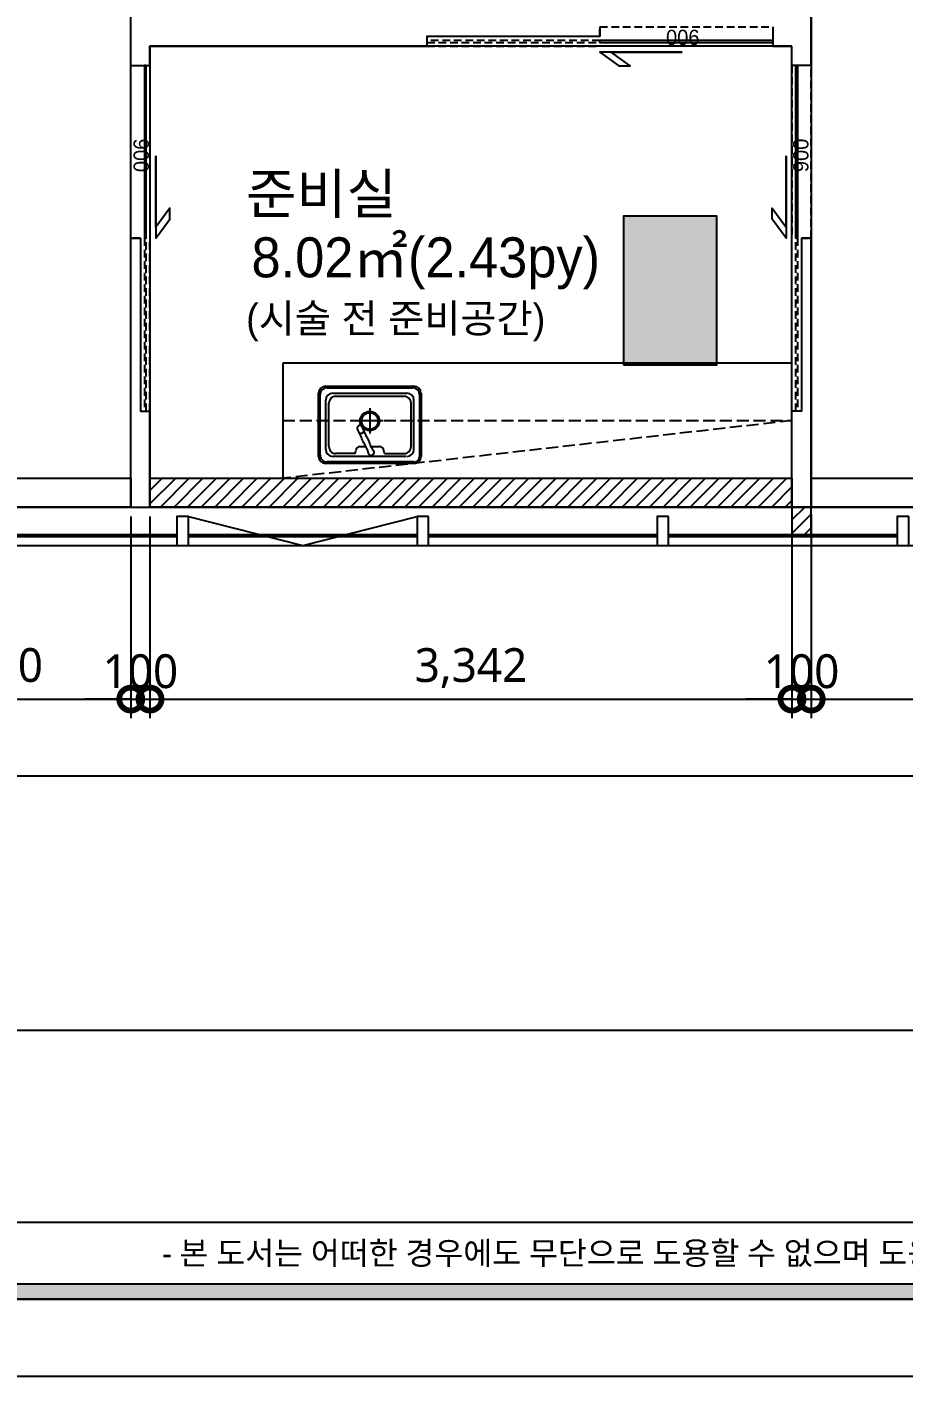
# Model space of a CAD drawing. Extents: x 11477420 to 23072185, y -28506554 to -14238804.
# Drawn here: x 11487256 to 11491816, y -14287924 to -14280899 of the extents above; entities that cross this region are included whole.
import ezdxf
from ezdxf.enums import TextEntityAlignment as Align

# ---------------------------------------------------------------- set-up
doc = ezdxf.new("R2010")
doc.units = 0
doc.header["$LTSCALE"] = 50
doc.header["$MEASUREMENT"] = 0
doc.linetypes.add('DASH', pattern=[0.35, 0.25, -0.1])
doc.linetypes.add('DH-HID2', pattern=[1.2, 0.8, -0.4])
doc.layers.get('0').update_dxf_attribs({"linetype": 'CONTINUOUS'})
doc.layers.get('DEFPOINTS').update_dxf_attribs({"linetype": 'CONTINUOUS'})
for name, color, linetype in [('07-DIM WAL', 5, 'CONTINUOUS'), ('1.천장.벽체선(내벽)', 3, 'CONTINUOUS'), ('2.글자선', 60, 'CONTINUOUS'), ('2CONTINUOUS', 2, 'CONTINUOUS'), ('3 가구-붙박이', 6, 'CONTINUOUS'), ('3.기호.계단선', 30, 'CONTINUOUS'), ('4.가구-붙박이', 6, 'CONTINUOUS'), ('8.패턴선', 8, 'CONTINUOUS'), ('C-WIN', 4, 'CONTINUOUS'), ('CO-DOOR', 8, 'CONTINUOUS'), ('CO-FURB-DN', 9, 'CONTINUOUS'), ('F-SYM', 7, 'CONTINUOUS'), ('FORM(YOURNAME)-11', 1, 'CONTINUOUS'), ('가구', 6, 'CONTINUOUS')]:
    doc.layers.add(name, color=color, linetype=linetype)
doc.styles.add('DAWIN', font='NanumSquareR.ttf')
doc.styles.add('W-TEXT2', font='Dotum.ttf')
doc.styles.add('YOURNAME', font='HY울릉도M.TTF')
doc.styles.add('맑은 고딕', font='malgun.ttf')
doc.styles.add('코레일둥고', font='Korail_Round_Gothic_Medium.ttf')
doc.linetypes.add('BATTING', pattern='A,0.00254,-2.54,[134,ltypeshp.shx,S=2.54,R=0,X=-2.54,Y=0],-5.08,[134,ltypeshp.shx,S=2.54,R=180,X=2.54,Y=0],-2.54', length=10.16254)
doc.dimstyles.new('80', dxfattribs={"dimscale": 80, "dimtxt": 2.2, "dimasz": 3, "dimexe": 1.25, "dimexo": 0.625, "dimtad": 1, "dimdec": 0, "dimzin": 0, "dimdsep": 46, "dimlunit": 6, "dimtxsty": 'DAWIN', "dimblk1": 'DOTSMALL', "dimblk2": 'DOTSMALL', "dimsah": 1, "dimcen": 0.001, "dimclrd": 1, "dimclre": 1, "dimclrt": 3, "dimadec": 0, "dimazin": 0, "dimtfac": 1, "dimtdec": 0, "dimtix": 1, "dimtmove": 2, "dimatfit": 3, "dimldrblk": 'DOTSMALL', "dimfxl": 0, "dimtolj": 1, "dimtzin": 0, "dimarcsym": 0})

# ---------------------------------------------------------------- blocks, each defined once
blk = doc.blocks.new('FORM-PLAN')
at = {"layer": 'FORM(YOURNAME)-11'}
h = blk.add_hatch(color=256, dxfattribs=at)
h.dxf.hatch_style = 1
h.paths.add_polyline_path([(-71444, 55115), (10556, 55115), (10556, 54915), (-71444, 54915)])
h.paths.add_polyline_path([(-71444, -2085), (10556, -2085), (10556, -2285), (-71444, -2285)])
at = {"layer": 'DEFPOINTS', "color": 158}
blk.add_line((1346, -1285), (-71444, -1285), dxfattribs=at)
for points in [[(-71444, -2285), (10556, -2285), (10556, 55115), (-71444, 55115)], [(-69444, 53115), (-64, 53115), (-64, 1215), (-69444, 1215)]]:
    blk.add_lwpolyline(points, close=True, dxfattribs=at)
at = {"layer": 'FORM(YOURNAME)-11', "color": 250}
blk.add_lwpolyline([(-72444, -3285), (11556, -3285), (11556, 56115), (-72444, 56115)], close=True, dxfattribs=at)
at = {"layer": 'FORM(YOURNAME)-11'}
blk.add_lwpolyline([(-71444, -2085), (10556, -2085), (10556, -2285), (-71444, -2285)], close=True, dxfattribs=at)
at = {"layer": 'FORM(YOURNAME)-11', "color": 1, "style": '맑은 고딕'}
blk.add_text("- 본 도서는 어떠한 경우에도 무단으로 도용할 수 없으며 도용시 '지적재산권' 보호에 관한 법률에 의거, 법적 분쟁이 발생합니다.  또한 본 도서에 관한 모든 저작권은 당사에 있습니다. -", height=300, dxfattribs=at).set_placement((-32990, -1685), align=Align.MIDDLE_CENTER)
at = {"layer": 'FORM(YOURNAME)-11', "color": 3, "style": 'YOURNAME'}
for tag, height, p in [('1', 450, (9905, 18188)), ('2', 450, (9905, 17544)), ('3', 450, (9905, 16257)), ('4', 450, (9905, 14326)), ('5', 515, (9905, 12009)), ('6', 515, (9905, 9757)), ('7', 515, (9905, 7504)), ('8', 515, (9905, 5252)), ('9', 515, (9905, 2999)), ('10', 515, (5655, 811)), ('11', 515, (9905, 747)), ('12', 515, (5655, -1441)), ('13', 515, (9905, -1441))]:
    blk.add_attdef(tag, text='', height=height, dxfattribs=at).set_placement(p, align=Align.MIDDLE_RIGHT)
blk = doc.blocks.new('*U530')
at = {"layer": 'F-SYM', "xscale": 0.4, "yscale": 0.4, "zscale": 0.4}
blk.add_blockref('FORM-PLAN', (11507197.7, -14286610.5), dxfattribs=at)
blk = doc.blocks.new('flooor')
at = {"layer": '8.패턴선', "ltscale": 30}
h = blk.add_hatch(color=256, dxfattribs=at)
h.dxf.hatch_style = 1
h.paths.add_polyline_path([(11507656.8, -14172891.8), (11491856.8, -14172891.8), (11491856.8, -14188496.8), (11492056.8, -14188496.8), (11492056.8, -14187881.8), (11492216.8, -14187881.8), (11492216.8, -14187096.8), (11492056.8, -14187096.8), (11492056.8, -14177741.8), (11494956.8, -14177741.8), (11494956.8, -14177541.8), (11492056.8, -14177541.8), (11492056.8, -14173091.8), (11494756.8, -14173091.8), (11494756.8, -14176541.8), (11494956.8, -14176541.8), (11494956.8, -14173091.8), (11500056.8, -14173091.8), (11500056.8, -14176141.8), (11500256.8, -14176141.8), (11500256.8, -14173091.8), (11503456.8, -14173091.8), (11503456.8, -14176141.8), (11503656.8, -14176141.8), (11503656.8, -14175391.8), (11504256.8, -14175391.8), (11504256.8, -14175302.3), (11504246.8, -14175302.3), (11504246.8, -14175262.3), (11504256.8, -14175191.8), (11503656.8, -14175191.8), (11503656.8, -14173091.8), (11505856.8, -14173091.8), (11505856.8, -14175191.8), (11505256.8, -14175191.8), (11505256.8, -14175262.3), (11505266.8, -14175262.3), (11505266.8, -14175316.8), (11505256.8, -14175316.8), (11505256.8, -14175391.8), (11506056.8, -14175391.8), (11506056.8, -14174691.8), (11509204.8, -14174691.8), (11509204.8, -14174491.8), (11506056.8, -14174491.8), (11506056.8, -14173091.8), (11507656.8, -14173091.8)])
h.paths.add_polyline_path([(11499856.8, -14177741.8), (11504356.8, -14177741.8), (11504356.8, -14177541.8), (11499106.8, -14177541.8), (11499106.8, -14177566.8), (11499106.8, -14177716.8), (11499106.8, -14177741.8), (11499106.8, -14177991.8), (11499856.8, -14177991.8)], flags=17)
h.paths.add_polyline_path([(11506056.8, -14177541.8), (11505856.8, -14177541.8), (11505356.8, -14177541.8), (11505356.8, -14177741.8), (11505356.8, -14177941.8), (11506056.8, -14177941.8)], flags=17)
h.paths.add_polyline_path([(11512534.8, -14172891.8), (11511656.8, -14172891.8), (11511656.8, -14173091.8), (11511656.8, -14173691.8), (11512334.8, -14173691.8), (11512334.8, -14174491.8), (11511854.8, -14174491.8), (11511854.8, -14174691.8), (11512334.8, -14174691.8), (11512334.8, -14174791.8), (11512534.8, -14174791.8)])
h.paths.add_polyline_path([(11512534.8, -14175641.8), (11512384.8, -14175641.8), (11512334.8, -14175641.8), (11512334.8, -14176391.8), (11512534.8, -14176391.8)])
h.paths.add_polyline_path([(11512534.8, -14176941.8), (11512384.8, -14176941.8), (11512334.8, -14176941.8), (11512334.8, -14177100.8), (11511772.8, -14177100.8), (11511772.8, -14177941.8), (11512334.8, -14177941.8), (11512334.8, -14178041.8), (11512534.8, -14178041.8)])
h.paths.add_polyline_path([(11512534.8, -14179271.8), (11512384.8, -14179271.8), (11512334.8, -14179271.8), (11512334.8, -14179836.8), (11512534.8, -14179836.8)])
h.paths.add_polyline_path([(11512256.8, -14184446.8), (11511656.8, -14184446.8), (11511656.8, -14185146.8), (11512256.8, -14185146.8)])
h.paths.add_polyline_path([(11507213.8, -14187066.8), (11506733.8, -14187066.8), (11506733.8, -14187846.8), (11507213.8, -14187846.8)], flags=17)
h.paths.add_polyline_path([(11499706.8, -14186781.8), (11499221.8, -14186781.8), (11499221.8, -14187556.8), (11499706.8, -14187556.8)], flags=17)
at = {"ltscale": 30}
blk.add_lwpolyline([(11496956.8, -14188346.8), (11497551.8, -14188496.8), (11498146.8, -14188346.8)], dxfattribs=at)
at = {"layer": '2CONTINUOUS', "ltscale": 30}
blk.add_lwpolyline([(11499221.8, -14187556.8), (11499706.8, -14187556.8), (11499706.8, -14186781.8), (11499221.8, -14186781.8)], close=True, dxfattribs=at)
at = {"layer": 'C-WIN', "ltscale": 30}
for p, q in [((11492056.8, -14188296.8), (11509215.4, -14188296.8)), ((11496896.8, -14188441.8), (11495706.8, -14188441.8)), ((11496896.8, -14188451.8), (11495706.8, -14188451.8)), ((11498146.8, -14188441.8), (11496956.8, -14188441.8)), ((11498146.8, -14188451.8), (11496956.8, -14188451.8)), ((11499396.8, -14188441.8), (11498206.8, -14188441.8)), ((11499396.8, -14188451.8), (11498206.8, -14188451.8)), ((11500646.8, -14188441.8), (11499456.8, -14188441.8)), ((11500646.8, -14188451.8), (11499456.8, -14188451.8)), ((11492056.8, -14188496.8), (11509298.2, -14188496.8))]:
    blk.add_line(p, q, dxfattribs=at)
for points in [[(11496956.8, -14188346.8), (11496896.8, -14188346.8), (11496896.8, -14188496.8), (11496956.8, -14188496.8)], [(11498206.8, -14188346.8), (11498146.8, -14188346.8), (11498146.8, -14188496.8), (11498206.8, -14188496.8)], [(11499456.8, -14188346.8), (11499396.8, -14188346.8), (11499396.8, -14188496.8), (11499456.8, -14188496.8)], [(11500706.8, -14188346.8), (11500646.8, -14188346.8), (11500646.8, -14188496.8), (11500706.8, -14188496.8)]]:
    blk.add_lwpolyline(points, close=True, dxfattribs=at)
blk = doc.blocks.new('flooor2')
at = {"layer": '1.천장.벽체선(내벽)', "ltscale": 30}
h = blk.add_hatch(dxfattribs=at)
h.set_pattern_fill('_USER', color=256, scale=50, angle=45, pattern_type=0)
h.set_pattern_definition([(45, (-558, -24665), (-35.35533906, 35.35533906), [])])
h.paths.add_polyline_path([(11522296.1, -14283249.4), (11525638.1, -14283249.4), (11525638.1, -14283399.4), (11522296.1, -14283399.4)])
h = blk.add_hatch(dxfattribs=at)
h.set_pattern_fill('_USER', color=256, scale=50, angle=45, pattern_type=0)
h.set_pattern_definition([(45, (-3958, -24560), (-35.35533906, 35.35533906), [])])
h.paths.add_polyline_path([(11525738.1, -14283399.4), (11525638.1, -14283399.4), (11525638.1, -14283544.4), (11525738.1, -14283544.4)])
for p, q in [((11525738.1, -14281099.4), (11525738.1, -14280049.4)), ((11522196.1, -14281099.4), (11522196.1, -14280799.4)), ((11524638.1, -14280899.4), (11524638.1, -14280949.4)), ((11525538.1, -14280899.4), (11525538.1, -14280999.4)), ((11522296.1, -14281099.4), (11522296.1, -14280999.4)), ((11522296.1, -14280999.4), (11523738.1, -14280999.4)), ((11525538.1, -14280999.4), (11525638.1, -14280999.4)), ((11525638.1, -14281099.4), (11525638.1, -14280999.4)), ((11522196.1, -14281099.4), (11522296.1, -14281099.4)), ((11525738.1, -14281099.4), (11525638.1, -14281099.4)), ((11522196.1, -14283399.4), (11522196.1, -14281999.4)), ((11522196.1, -14281999.4), (11522246.1, -14281999.4)), ((11525738.1, -14281999.4), (11525688.1, -14281999.4)), ((11525738.1, -14283399.4), (11525738.1, -14281999.4)), ((11522296.1, -14283399.4), (11522296.1, -14282899.4)), ((11525638.1, -14283399.4), (11525638.1, -14282899.4))]:
    blk.add_line(p, q, dxfattribs=at)
for points in [[(11524638.1, -14280949.4), (11523738.1, -14280949.4), (11523738.1, -14280999.4)], [(11522246.1, -14281999.4), (11522246.1, -14282899.4), (11522296.1, -14282899.4)]]:
    blk.add_lwpolyline(points, dxfattribs=at)
for points in [[(11522296.1, -14283249.4), (11525638.1, -14283249.4), (11525638.1, -14283399.4), (11522296.1, -14283399.4)], [(11525738.1, -14283399.4), (11525638.1, -14283399.4), (11525638.1, -14283544.4), (11525738.1, -14283544.4)]]:
    blk.add_lwpolyline(points, close=True, dxfattribs=at)
at = {"layer": '3 가구-붙박이', "color": 8}
for p, q in [((11525638.1, -14282649.4), (11522988.1, -14282649.4)), ((11522988.1, -14282649.4), (11522988.1, -14283249.4)), ((11525638.1, -14283249.4), (11525638.1, -14282649.4)), ((11520696.1, -14283249.4), (11522196.1, -14283249.4)), ((11522196.1, -14283249.4), (11522196.1, -14283399.4)), ((11522988.1, -14283249.4), (11525638.1, -14283249.4)), ((11522196.1, -14283399.4), (11520696.1, -14283399.4))]:
    blk.add_line(p, q, dxfattribs=at)
at = {"layer": '4.가구-붙박이', "color": 8, "linetype": 'DASH', "ltscale": 5}
for p, q in [((11522988.1, -14282949.4), (11525638.1, -14282949.4)), ((11525638.1, -14282949.4), (11522988.1, -14283249.4))]:
    blk.add_line(p, q, dxfattribs=at)
at = {"layer": 'CO-DOOR', "color": 251, "linetype": 'DH-HID2'}
for points in [[(11524638.1, -14280949.4), (11524638.1, -14280899.4), (11525538.1, -14280899.4), (11525538.1, -14280999.4), (11524638.1, -14280999.4)], [(11524638.1, -14280949.4), (11523738.1, -14280949.4), (11523738.1, -14280999.4), (11524638.1, -14280999.4)], [(11522246.1, -14281999.4), (11522196.1, -14281999.4), (11522196.1, -14281099.4), (11522296.1, -14281099.4), (11522296.1, -14281999.4)], [(11525688.1, -14281999.4), (11525738.1, -14281999.4), (11525738.1, -14281099.4), (11525638.1, -14281099.4), (11525638.1, -14281999.4)], [(11522246.1, -14281999.4), (11522246.1, -14282899.4), (11522296.1, -14282899.4), (11522296.1, -14281999.4)], [(11525688.1, -14281999.4), (11525688.1, -14282899.4), (11525638.1, -14282899.4), (11525638.1, -14281999.4)]]:
    blk.add_lwpolyline(points, dxfattribs=at)
at = {"layer": 'CO-DOOR', "color": 8, "linetype": 'DH-HID2'}
for points in [[(11524638.1, -14280970.2), (11523738.1, -14280970.2), (11523738.1, -14280980.2), (11524638.1, -14280980.2)], [(11522266.8, -14281999.4), (11522266.8, -14282899.4), (11522276.8, -14282899.4), (11522276.8, -14281999.4)], [(11525667.3, -14281999.4), (11525667.3, -14282899.4), (11525657.3, -14282899.4), (11525657.3, -14281999.4)]]:
    blk.add_lwpolyline(points, close=True, dxfattribs=at)
at = {"layer": 'CO-DOOR'}
for points in [[(11525538.1, -14280970.2), (11524638.1, -14280970.2), (11524638.1, -14280980.2), (11525538.1, -14280980.2)], [(11522266.8, -14281099.4), (11522266.8, -14281999.4), (11522276.8, -14281999.4), (11522276.8, -14281099.4)], [(11525667.3, -14281099.4), (11525667.3, -14281999.4), (11525657.3, -14281999.4), (11525657.3, -14281099.4)]]:
    blk.add_lwpolyline(points, close=True, dxfattribs=at)
at = {"layer": 'CO-DOOR', "color": 1}
for points in [[(11525067.2, -14281030.2), (11524638.1, -14281030.2), (11524736.7, -14281102.5), (11524795, -14281102.5), (11524696.4, -14281030.2), (11525067.2, -14281030.2)], [(11522326.8, -14281570.3), (11522326.8, -14281999.4), (11522399.1, -14281900.8), (11522399.1, -14281842.5), (11522326.8, -14281941.1), (11522326.8, -14281570.3)], [(11525607.3, -14281570.3), (11525607.3, -14281999.4), (11525535, -14281900.8), (11525535, -14281842.5), (11525607.3, -14281941.1), (11525607.3, -14281570.3)]]:
    blk.add_lwpolyline(points, close=True, dxfattribs=at)
at = {"layer": 'CO-DOOR', "color": 8, "ltscale": 30}
blk.add_lwpolyline([(11525688.1, -14281999.4), (11525688.1, -14282899.4), (11525638.1, -14282899.4)], dxfattribs=at)
at = {"layer": 'CO-FURB-DN', "color": 8}
for p, q in [((11523174.1, -14283135.5), (11523174.1, -14282806.9)), ((11523210.6, -14282770.4), (11523670.3, -14282770.4)), ((11523217.9, -14282777.7), (11523663, -14282777.7)), ((11523247.1, -14282806.9), (11523633.8, -14282806.9)), ((11523706.9, -14282806.9), (11523706.9, -14283135.5)), ((11523181.4, -14283128.2), (11523181.4, -14282814.2)), ((11523210.6, -14283099), (11523210.6, -14282843.4)), ((11523227.2, -14283084.8), (11523227.2, -14282858.4)), ((11523261.7, -14282821.5), (11523618.6, -14282821.5)), ((11523655.1, -14283084.8), (11523655.1, -14282858.4)), ((11523670.3, -14283099), (11523670.3, -14282843.4)), ((11523699.6, -14282814.2), (11523699.6, -14283135.5)), ((11523441.8, -14283016.8), (11523441.8, -14282884.4)), ((11523508.1, -14282950.6), (11523375.6, -14282950.6)), ((11523389.3, -14283084.4), (11523420.7, -14283084.4)), ((11523445.6, -14283084.4), (11523492.2, -14283084.4)), ((11523628.7, -14283135.5), (11523247.1, -14283135.5)), ((11523363.8, -14283120.9), (11523261.7, -14283120.9)), ((11523363.8, -14283120.9), (11523367.4, -14283106.3)), ((11523517.1, -14283120.9), (11523513.5, -14283106.3)), ((11523517.1, -14283120.9), (11523619.2, -14283120.9)), ((11523670.3, -14283172), (11523210.6, -14283172)), ((11523670.3, -14283164.7), (11523217.9, -14283164.7))]:
    blk.add_line(p, q, dxfattribs=at)
for centre, major_axis, start_param, end_param in [((11523210.6, -14282806.9), (-25.8, 25.8), -0.785398, 0.785398), ((11523217.9, -14282814.2), (-25.8, 25.8), -0.785398, 0.785398), ((11523247.1, -14282843.4), (-25.8, 25.8), -0.785398, 0.785398), ((11523633.8, -14282843.4), (25.8, 25.8), 5.497787, 7.068583), ((11523663, -14282814.2), (25.8, 25.8), 5.497787, 7.068583), ((11523670.3, -14282806.9), (25.8, 25.8), 5.497787, 7.068583), ((11523263.8, -14282858.4), (-25.8, 25.8), -0.785398, 0.785398), ((11523617.9, -14282858.7), (-26.3, 26.3), 3.934504, 5.479647), ((11523440.4, -14282951.3), (35.6, 35.6), 2.356194490159568, 8.639379797339155), ((11523440.4, -14282951.3), (30.5, 30.5), 2.356194490185235, 8.639379797364821), ((11523389.5, -14282989.2), (-10.9, 10.9), 3.83032, 7.384893), ((11523202.8, -14283110.1), (-89.4, 187.4), 4.556342, 4.860983), ((11523394.5, -14283000), (-10.9, 10.9), 1.800231, 3.63701), ((11523542.4, -14282954.3), (-100.6, 100.6), 1.043672, 1.419325), ((11523263.8, -14283084.4), (25.8, 25.8), 2.356194, 3.926991), ((11523389.3, -14283106.3), (15.5, 15.5), 0.785398, 2.356194), ((11523438.7, -14283040), (27.2, 27.2), 2.645063, 2.991734), ((11523293.2, -14283147.3), (-51.9, 132.5), 4.523174, 4.974489), ((11523396.8, -14283061.4), (27.2, 27.2), 5.727113, 6.131714), ((11523572.8, -14283020.3), (129.5, 59.1), 2.942778, 3.386943), ((11523491.6, -14283106.3), (-15.5, 15.5), 3.926991, 5.497787), ((11523618.6, -14283084.4), (-25.8, 25.8), 2.356194, 3.926991), ((11523210.6, -14283135.5), (25.8, 25.8), 2.356194, 3.926991), ((11523217.9, -14283128.2), (25.8, 25.8), 2.356194, 3.926991), ((11523247.1, -14283099), (-25.8, 25.8), 0.785398, 2.356194), ((11523447.1, -14283114.8), (10.9, 10.9), 2.343019, 6.35833), ((11523633.8, -14283099), (25.8, 25.8), 3.926991, 5.497787), ((11523670.3, -14283135.5), (-20.7, 20.7), 2.356194, 3.926991), ((11523670.3, -14283135.5), (-25.8, 25.8), 2.356194, 3.926991)]:
    blk.add_ellipse(centre, major_axis=major_axis, ratio=1, start_param=start_param, end_param=end_param, dxfattribs=at)
at = {"layer": '가구', "color": 8, "ltscale": 30}
for p, q in [((11525738.1, -14283249.4), (11528638.1, -14283249.4)), ((11525738.1, -14283399.4), (11525738.1, -14283249.4)), ((11528638.1, -14283399.4), (11525738.1, -14283399.4))]:
    blk.add_line(p, q, dxfattribs=at)
blk.add_blockref('flooor', (25539.3, -95102.6))
at = {"layer": '2.글자선', "color": 8, "style": 'W-TEXT2'}
for rotation, p in [(180, (11525069.6, -14280953.7)), (270, (11522250.3, -14281567.9)), (90, (11525683.8, -14281568.2))]:
    blk.add_text('900', height=80, rotation=rotation, dxfattribs=at).set_placement(p, align=Align.MIDDLE_CENTER)
blk = doc.blocks.new('_DOTSMALL')
at = {"color": 0, "linetype": 'ByBlock', "const_width": 0.5}
blk.add_lwpolyline([(-0.0625, 0, 1), (0.0625, 0, 1)], format="xyb", close=True, dxfattribs=at)
blk = doc.blocks.new('*D490')
at = {"layer": '07-DIM WAL', "color": 1, "lineweight": -2, "ltscale": 30}
for p, q in [((11483196.1, -14283449.4), (11483196.1, -14284899.4)), ((11503474.1, -14283449.4), (11503474.1, -14284899.4)), ((11483196.1, -14284799.4), (11503474.1, -14284799.4))]:
    blk.add_line(p, q, dxfattribs=at)
at = {"layer": 'DEFPOINTS', "color": 0, "ltscale": 30}
for p in [(11483196.1, -14283399.4), (11503474.1, -14283399.4), (11503474.1, -14284799.4)]:
    blk.add_point(p, dxfattribs=at)
at = {"layer": '07-DIM WAL', "color": 1, "lineweight": -2, "ltscale": 30, "xscale": 240, "yscale": 240, "zscale": 240, "rotation": 180}
blk.add_blockref('_DOTSMALL', (11483196.1, -14284799.4), dxfattribs=at)
at = {"layer": '07-DIM WAL', "color": 1, "lineweight": -2, "ltscale": 30, "xscale": 240, "yscale": 240, "zscale": 240}
blk.add_blockref('_DOTSMALL', (11503474.1, -14284799.4), dxfattribs=at)
at = {"layer": '07-DIM WAL', "color": 3, "ltscale": 30, "insert": (11493335.1, -14284637.9), "char_height": 176, "attachment_point": 5, "style": 'DAWIN'}
blk.add_mtext('\\A1;20,278', dxfattribs=at)
blk = doc.blocks.new('*D494')
at = {"layer": '07-DIM WAL', "color": 1, "lineweight": -2, "ltscale": 30}
for p, q in [((11486296.1, -14283449.4), (11486296.1, -14284499.4)), ((11487796.1, -14283449.4), (11487796.1, -14284499.4)), ((11486296.1, -14284399.4), (11487796.1, -14284399.4))]:
    blk.add_line(p, q, dxfattribs=at)
at = {"layer": 'DEFPOINTS', "color": 0, "ltscale": 30}
for p in [(11486296.1, -14283399.4), (11487796.1, -14283399.4), (11487796.1, -14284399.4)]:
    blk.add_point(p, dxfattribs=at)
at = {"layer": '07-DIM WAL', "color": 1, "lineweight": -2, "ltscale": 30, "xscale": 240, "yscale": 240, "zscale": 240, "rotation": 180}
blk.add_blockref('_DOTSMALL', (11486296.1, -14284399.4), dxfattribs=at)
at = {"layer": '07-DIM WAL', "color": 1, "lineweight": -2, "ltscale": 30, "xscale": 240, "yscale": 240, "zscale": 240}
blk.add_blockref('_DOTSMALL', (11487796.1, -14284399.4), dxfattribs=at)
at = {"layer": '07-DIM WAL', "color": 3, "ltscale": 30, "insert": (11487046.1, -14284237.9), "char_height": 176, "attachment_point": 5, "style": 'DAWIN'}
blk.add_mtext('\\A1;1,500', dxfattribs=at)
blk = doc.blocks.new('*D495')
at = {"layer": '07-DIM WAL', "color": 1, "lineweight": -2, "ltscale": 30}
for p, q in [((11487796.1, -14283449.4), (11487796.1, -14284499.4)), ((11487896.1, -14283449.4), (11487896.1, -14284499.4)), ((11487796.1, -14284399.4), (11487556.1, -14284399.4)), ((11487796.1, -14284399.4), (11487896.1, -14284399.4)), ((11487896.1, -14284399.4), (11488136.1, -14284399.4))]:
    blk.add_line(p, q, dxfattribs=at)
at = {"layer": 'DEFPOINTS', "color": 0, "ltscale": 30}
for p in [(11487796.1, -14283399.4), (11487896.1, -14283399.4), (11487896.1, -14284399.4)]:
    blk.add_point(p, dxfattribs=at)
at = {"layer": '07-DIM WAL', "color": 1, "lineweight": -2, "ltscale": 30, "xscale": 240, "yscale": 240, "zscale": 240}
blk.add_blockref('_DOTSMALL', (11487796.1, -14284399.4), dxfattribs=at)
at = {"layer": '07-DIM WAL', "color": 1, "lineweight": -2, "ltscale": 30, "xscale": 240, "yscale": 240, "zscale": 240, "rotation": 180}
blk.add_blockref('_DOTSMALL', (11487896.1, -14284399.4), dxfattribs=at)
at = {"layer": '07-DIM WAL', "color": 3, "ltscale": 30, "insert": (11487846.1, -14284255.4), "char_height": 176, "attachment_point": 5, "style": 'DAWIN'}
blk.add_mtext('\\A1;100', dxfattribs=at)
blk = doc.blocks.new('*D496')
at = {"layer": '07-DIM WAL', "color": 1, "lineweight": -2, "ltscale": 30}
for p, q in [((11487896.1, -14283449.4), (11487896.1, -14284499.4)), ((11491238.1, -14283449.4), (11491238.1, -14284499.4)), ((11487896.1, -14284399.4), (11491238.1, -14284399.4))]:
    blk.add_line(p, q, dxfattribs=at)
at = {"layer": 'DEFPOINTS', "color": 0, "ltscale": 30}
for p in [(11487896.1, -14283399.4), (11491238.1, -14283399.4), (11491238.1, -14284399.4)]:
    blk.add_point(p, dxfattribs=at)
at = {"layer": '07-DIM WAL', "color": 1, "lineweight": -2, "ltscale": 30, "xscale": 240, "yscale": 240, "zscale": 240, "rotation": 180}
blk.add_blockref('_DOTSMALL', (11487896.1, -14284399.4), dxfattribs=at)
at = {"layer": '07-DIM WAL', "color": 1, "lineweight": -2, "ltscale": 30, "xscale": 240, "yscale": 240, "zscale": 240}
blk.add_blockref('_DOTSMALL', (11491238.1, -14284399.4), dxfattribs=at)
at = {"layer": '07-DIM WAL', "color": 3, "ltscale": 30, "insert": (11489567.1, -14284237.9), "char_height": 176, "attachment_point": 5, "style": 'DAWIN'}
blk.add_mtext('\\A1;3,342', dxfattribs=at)
blk = doc.blocks.new('*D497')
at = {"layer": '07-DIM WAL', "color": 1, "lineweight": -2, "ltscale": 30}
for p, q in [((11491338.1, -14283438.4), (11491338.1, -14284499.4)), ((11491238.1, -14283449.4), (11491238.1, -14284499.4)), ((11491238.1, -14284399.4), (11490998.1, -14284399.4)), ((11491238.1, -14284399.4), (11491338.1, -14284399.4)), ((11491338.1, -14284399.4), (11491578.1, -14284399.4))]:
    blk.add_line(p, q, dxfattribs=at)
at = {"layer": 'DEFPOINTS', "color": 0, "ltscale": 30}
for p in [(11491238.1, -14283399.4), (11491338.1, -14283388.4), (11491338.1, -14284399.4)]:
    blk.add_point(p, dxfattribs=at)
at = {"layer": '07-DIM WAL', "color": 1, "lineweight": -2, "ltscale": 30, "xscale": 240, "yscale": 240, "zscale": 240}
blk.add_blockref('_DOTSMALL', (11491238.1, -14284399.4), dxfattribs=at)
at = {"layer": '07-DIM WAL', "color": 1, "lineweight": -2, "ltscale": 30, "xscale": 240, "yscale": 240, "zscale": 240, "rotation": 180}
blk.add_blockref('_DOTSMALL', (11491338.1, -14284399.4), dxfattribs=at)
at = {"layer": '07-DIM WAL', "color": 3, "ltscale": 30, "insert": (11491288.1, -14284255.4), "char_height": 176, "attachment_point": 5, "style": 'DAWIN'}
blk.add_mtext('\\A1;100', dxfattribs=at)
blk = doc.blocks.new('*D498')
at = {"layer": '07-DIM WAL', "color": 1, "lineweight": -2, "ltscale": 30}
for p, q in [((11491338.1, -14283438.4), (11491338.1, -14284499.4)), ((11494238.1, -14283438.4), (11494238.1, -14284499.4)), ((11491338.1, -14284399.4), (11494238.1, -14284399.4))]:
    blk.add_line(p, q, dxfattribs=at)
at = {"layer": 'DEFPOINTS', "color": 0, "ltscale": 30}
for p in [(11491338.1, -14283388.4), (11494238.1, -14283388.4), (11494238.1, -14284399.4)]:
    blk.add_point(p, dxfattribs=at)
at = {"layer": '07-DIM WAL', "color": 1, "lineweight": -2, "ltscale": 30, "xscale": 240, "yscale": 240, "zscale": 240, "rotation": 180}
blk.add_blockref('_DOTSMALL', (11491338.1, -14284399.4), dxfattribs=at)
at = {"layer": '07-DIM WAL', "color": 1, "lineweight": -2, "ltscale": 30, "xscale": 240, "yscale": 240, "zscale": 240}
blk.add_blockref('_DOTSMALL', (11494238.1, -14284399.4), dxfattribs=at)
at = {"layer": '07-DIM WAL', "color": 3, "ltscale": 30, "insert": (11492788.1, -14284237.9), "char_height": 176, "attachment_point": 5, "style": 'DAWIN'}
blk.add_mtext('\\A1;2,900', dxfattribs=at)

msp = doc.modelspace()

# ---------------------------------------------------------------- linework, layer by layer
at = {"layer": '3.기호.계단선', "ltscale": 30}
msp.add_lwpolyline([(11486296.1, -14272844.4), (11486296.1, -14283399.4), (11487796.1, -14283399.4), (11487796.1, -14276599.4), (11494338.1, -14276599.4), (11494338.1, -14283399.4), (11495838.1, -14283399.4), (11495838.1, -14277399.4), (11503474.1, -14277399.4), (11503474.1, -14269794.4), (11497316.1, -14269794.4), (11497316.1, -14274394.4, -0.414214), (11496916.1, -14274794.4), (11493396.1, -14274794.4), (11493396.1, -14272844.4), (11489246.1, -14272844.4), (11489246.1, -14274794.4), (11488196.1, -14274794.4, -0.414214), (11487796.1, -14274394.4), (11487796.1, -14272844.4), (11486296.1, -14272844.4)], format="xyb", dxfattribs=at)
for points in [[(11494238.1, -14280072.4), (11491338.1, -14280072.4), (11491338.1, -14283399.4), (11494238.1, -14283399.4)], [(11491238.1, -14280999.4), (11487896.1, -14280999.4), (11487896.1, -14283399.4), (11491238.1, -14283399.4)]]:
    msp.add_lwpolyline(points, close=True, dxfattribs=at)

# ---------------------------------------------------------------- block references
msp.add_blockref('flooor2', (-34400, 0))
at = {"layer": '3.기호.계단선', "linetype": 'BATTING'}
msp.add_blockref('*U530', (0, 0), dxfattribs=at)

# ---------------------------------------------------------------- texts
at = {"layer": 'C-WIN', "color": 0, "style": '코레일둥고'}
for s, height, p in [('준비실', 208.33, (11488396.6, -14281663.3)), ('(시술 전 준비공간)', 150, (11488396.6, -14282341.3))]:
    msp.add_text(s, height=height, dxfattribs=at).set_placement(p, align=Align.TOP_LEFT)
msp.add_text('8.02㎡(2.43py)', height=208.333, dxfattribs=at).set_placement((11490238.9, -14282203.2), align=Align.RIGHT)

# ---------------------------------------------------------------- dimensions: what is measured, and where the dimension line sits
at = {"layer": '07-DIM WAL', "ltscale": 30}
for base, p1, p2, picture, middle in [((11503474.1, -14284799.4), (11483196.1, -14283399.4), (11503474.1, -14283399.4), '*D490', (11493335.1, -14284637.9)), ((11487796.1, -14284399.4), (11486296.1, -14283399.4), (11487796.1, -14283399.4), '*D494', (11487046.1, -14284237.9)), ((11487896.1, -14284399.4), (11487796.1, -14283399.4), (11487896.1, -14283399.4), '*D495', (11487846.1, -14284255.4)), ((11491238.1, -14284399.4), (11487896.1, -14283399.4), (11491238.1, -14283399.4), '*D496', (11489567.1, -14284237.9)), ((11491338.1, -14284399.4), (11491238.1, -14283399.4), (11491338.1, -14283388.4), '*D497', (11491288.1, -14284255.4)), ((11494238.1, -14284399.4), (11491338.1, -14283388.4), (11494238.1, -14283388.4), '*D498', (11492788.1, -14284237.9))]:
    dim = msp.add_linear_dim(base=base, p1=p1, p2=p2, dimstyle='80', dxfattribs=at)
    dim.commit()
    dim.dimension.update_dxf_attribs({"geometry": picture, "text_midpoint": middle})

doc.saveas('drawing.dxf')
